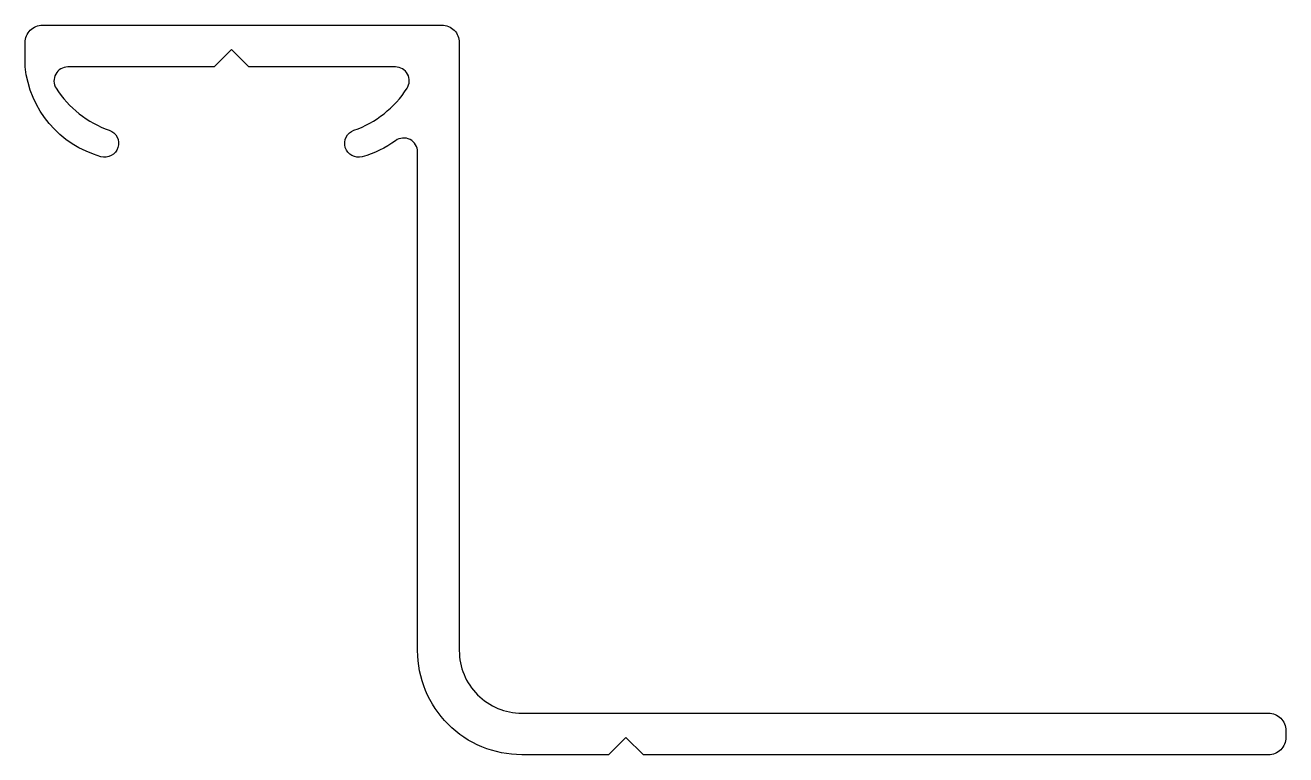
# Model space of a CAD drawing. Extents: x 137 to 173.3, y 206.7 to 227.7.
import ezdxf

# ---------------------------------------------------------------- set-up
doc = ezdxf.new("R2010")
doc.units = 0
doc.header["$LTSCALE"] = 15
doc.layers.get('0').update_dxf_attribs({"linetype": 'CONTINUOUS'})

msp = doc.modelspace()

# ---------------------------------------------------------------- linework, layer by layer
at = {"color": 7, "linetype": 'CONTINUOUS'}
msp.add_lwpolyline([(137.002, 226.483), (137.002, 227.183, -0.414214), (137.502, 227.683), (149.002, 227.683, -0.414214), (149.502, 227.183), (149.502, 209.683, 0.414214), (151.302, 207.883), (172.802, 207.883, -0.414214), (173.302, 207.383), (173.302, 207.183, -0.414214), (172.802, 206.683), (154.802, 206.683), (154.302, 207.183), (153.802, 206.683), (151.302, 206.683, -0.414214), (148.302, 209.683), (148.302, 224.036, 0.612517), (147.667, 224.36, -0.089341), (146.709, 223.898, -0.967383), (146.47, 224.661, 0.16677), (147.998, 225.867, 0.593738), (147.662, 226.483), (143.446, 226.483), (142.946, 226.983), (142.446, 226.483), (138.23, 226.483, 0.593738), (137.894, 225.867, 0.16677), (139.423, 224.661, -0.967383), (139.183, 223.898, -0.30875)], format="xyb", close=True, dxfattribs=at)

doc.saveas('drawing.dxf')
